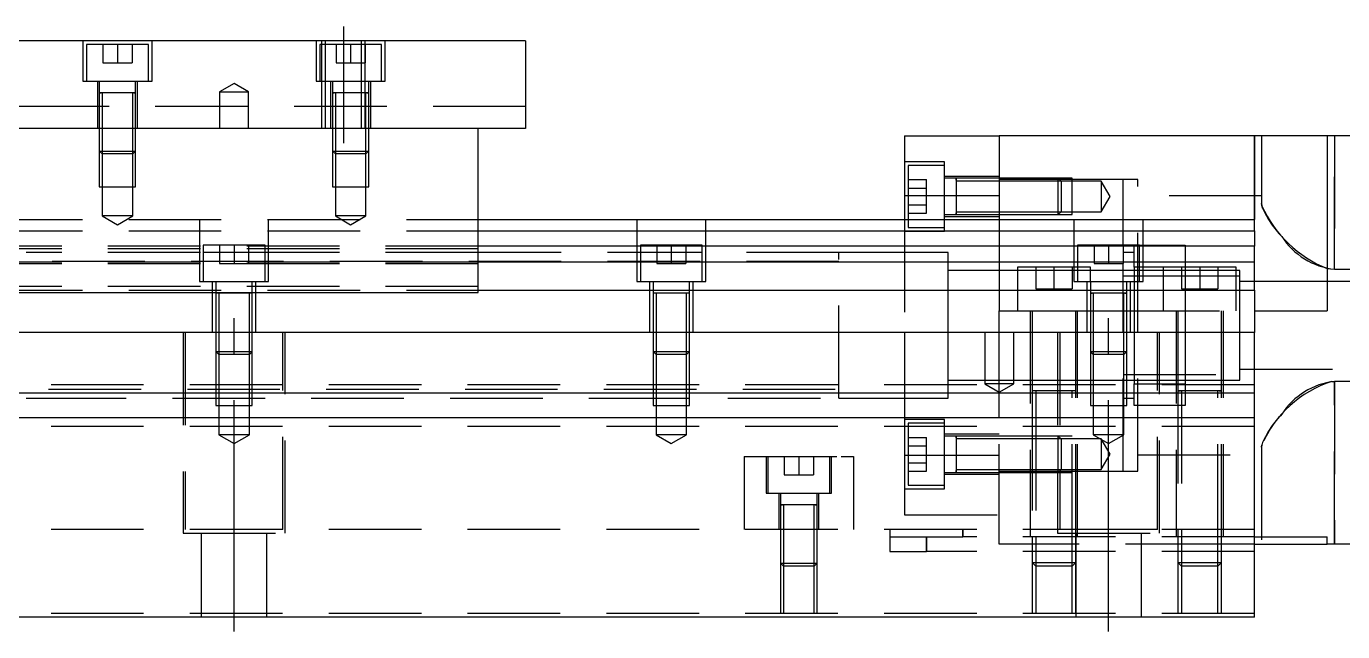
# Model space of a CAD drawing. Extents: x -20 to 630, y -281 to 102.
# Drawn here: x 231.5 to 412.1, y -240.3 to -157.3 of the extents above; entities that cross this region are included whole.
import ezdxf

# ---------------------------------------------------------------- set-up
doc = ezdxf.new("R2010")
doc.units = 0
doc.linetypes.add('CENTER', pattern=[50.8, 31.75, -6.35, 6.35, -6.35])
doc.linetypes.add('DASHED', pattern=[19.05, 12.7, -6.35])
doc.layers.get('0').update_dxf_attribs({"linetype": 'CONTINUOUS'})
doc.layers.add('CENTER', color=1, linetype='CENTER')

msp = doc.modelspace()

# ---------------------------------------------------------------- linework, layer by layer
at = {"color": 7, "linetype": 'CONTINUOUS'}
for p, q in [((300, -159.27), (100, -159.27)), ((300, -159.27), (300, -171.27)), ((300, -171.27), (100, -171.27)), ((293.5, -193.77), (293.5, -171.27)), ((352, -172.27), (365, -172.27)), ((352, -172.27), (352, -180.48658)), ((400, -172.27), (365, -172.27)), ((365, -172.27), (365, -183.77)), ((400, -183.77), (400, -172.27)), ((410, -172.27), (400, -172.27)), ((410, -172.27), (410, -196.27)), ((446, -172.27), (410, -172.27)), ((352, -180.48658), (365, -180.48658)), ((352, -180.48658), (352, -183.77)), ((293.5, -183.77), (400, -183.77)), ((400, -185.309608), (400, -183.77)), ((293.5, -185.309608), (400, -185.309608)), ((400, -185.309608), (400, -187.39154)), ((400, -187.39154), (293.5, -187.39154)), ((400, -189.606666), (400, -187.39154)), ((400, -189.606666), (293.5, -189.606666)), ((400, -193.451934), (400, -189.606666)), ((226.5, -193.77), (293.5, -193.77)), ((293.5, -193.451934), (400, -193.451934)), ((400, -193.451934), (400, -199.27)), ((400, -196.27), (410, -196.27)), ((400, -199.27), (0, -199.27)), ((400, -207.57), (400, -199.27)), ((400, -207.57), (0, -207.57)), ((400, -210.97), (400, -207.57)), ((400, -210.97), (0, -210.97)), ((400, -238.27), (400, -210.97)), ((400, -227.27), (410, -227.27)), ((410, -228.27), (410, -227.27)), ((400, -228.27), (410, -228.27)), ((458, -228.27), (410, -228.27)), ((400, -238.27), (0, -238.27))]:
    msp.add_line(p, q, dxfattribs=at)
at = {"color": 3, "linetype": 'DASHED'}
for p, q in [((239.25, -159.27), (239.25, -164.77)), ((248.25, -159.77), (239.75, -159.77)), ((239.75, -159.77), (239.75, -164.77)), ((242, -159.77), (242, -162.27)), ((244, -159.77), (244, -162.27)), ((246, -159.77), (246, -162.27)), ((248.25, -164.77), (248.25, -159.77)), ((248.75, -164.77), (248.75, -159.27)), ((271.25, -159.27), (271.25, -164.77)), ((280.25, -159.77), (271.75, -159.77)), ((271.75, -159.77), (271.75, -164.77)), ((272.000006, -159.27), (272.000006, -171.27)), ((272.5, -159.27), (272.5, -171.27)), ((274, -159.77), (274, -162.27)), ((276, -159.77), (276, -162.27)), ((277.5, -171.27), (277.5, -159.27)), ((277.999994, -159.77), (277.999994, -159.27)), ((277.999994, -164.77), (277.999994, -159.77)), ((278, -159.77), (278, -162.27)), ((280.25, -164.77), (280.25, -159.77)), ((280.75, -164.77), (280.75, -159.27)), ((242, -162.27), (244, -162.27)), ((244, -162.27), (246, -162.27)), ((274, -162.27), (276, -162.27)), ((276, -162.27), (278, -162.27)), ((239.25, -164.77), (248.75, -164.77)), ((241.25, -164.77), (241.25, -171.27)), ((241.5, -164.77), (241.5, -166.37)), ((246.5, -166.37), (246.5, -164.77)), ((246.75, -171.27), (246.75, -164.77)), ((260, -165.1153), (258, -166.27)), ((262, -166.27), (260, -165.1153)), ((271.25, -164.77), (280.75, -164.77)), ((273.25, -164.77), (273.25, -171.27)), ((273.5, -164.77), (273.5, -166.37)), ((277.999994, -171.27), (277.999994, -164.77)), ((278.5, -166.37), (278.5, -164.77)), ((278.75, -171.27), (278.75, -164.77)), ((241.5, -166.365), (241.5, -166.37)), ((241.5, -166.37), (241.757448, -166.37)), ((241.757468, -166.37), (241.5, -166.37)), ((241.5, -166.37), (241.5, -166.375)), ((241.5, -166.37), (241.5, -171.26998)), ((246.242552, -166.37), (241.757468, -166.37)), ((241.9, -166.37), (241.9, -171.26998)), ((246.1, -171.26998), (246.1, -166.37)), ((246.5, -166.37), (246.242552, -166.37)), ((246.242602, -166.37), (246.5, -166.37)), ((246.5, -166.37), (246.5, -166.365)), ((246.5, -166.375), (246.5, -166.37)), ((246.5, -171.26998), (246.5, -166.37)), ((258, -166.27), (260, -166.27)), ((258, -166.27), (258, -171.27)), ((260, -166.27), (262, -166.27)), ((262, -171.27), (262, -166.27)), ((273.5, -166.365), (273.5, -166.37)), ((273.5, -166.37), (273.757448, -166.37)), ((273.757468, -166.37), (273.5, -166.37)), ((273.5, -166.37), (273.5, -166.375)), ((273.5, -166.37), (273.5, -171.26998)), ((278.242552, -166.37), (273.757468, -166.37)), ((273.9, -166.37), (273.9, -171.26998)), ((278.1, -171.26998), (278.1, -166.37)), ((278.5, -166.37), (278.242552, -166.37)), ((278.242602, -166.37), (278.5, -166.37)), ((278.5, -166.37), (278.5, -166.365)), ((278.5, -166.375), (278.5, -166.37)), ((278.5, -171.26998), (278.5, -166.37)), ((300, -168.27), (100, -168.27)), ((241.5, -171.27), (241.5, -174.37)), ((241.500006, -171.27), (241.500006, -174.370006)), ((241.9, -171.27), (241.9, -174.77)), ((246.1, -174.77), (246.1, -171.27)), ((246.499994, -174.370006), (246.499994, -171.27)), ((246.5, -174.37), (246.5, -171.27)), ((273.5, -171.27), (273.5, -174.37)), ((273.500006, -171.27), (273.500006, -174.370006)), ((273.9, -171.27), (273.9, -174.77)), ((278.1, -174.77), (278.1, -171.27)), ((278.499994, -174.370006), (278.499994, -171.27)), ((278.5, -174.37), (278.5, -171.27)), ((400, -172.27), (400, -183.77)), ((401, -172.27), (401, -181.564836)), ((411, -190.584786), (411, -172.27)), ((411, -172.27), (411, -190.584786)), ((241.5, -174.37), (246.5, -174.37)), ((241.5, -174.37), (241.9, -174.77)), ((241.500006, -174.37002), (241.500006, -179.27)), ((246.1, -174.77), (241.9, -174.77)), ((241.9, -174.77002), (241.9, -179.27)), ((246.1, -174.77), (246.5, -174.37)), ((246.1, -179.27), (246.1, -174.77002)), ((246.499994, -179.27), (246.499994, -174.37002)), ((273.5, -174.37), (278.5, -174.37)), ((273.5, -174.37), (273.9, -174.77)), ((273.500006, -174.37002), (273.500006, -179.27)), ((278.1, -174.77), (273.9, -174.77)), ((273.9, -174.77002), (273.9, -179.27)), ((278.1, -174.77), (278.5, -174.37)), ((278.1, -179.27), (278.1, -174.77002)), ((278.499994, -179.27), (278.499994, -174.37002)), ((357.5, -175.84233), (352, -175.84233)), ((352.5, -176.34233), (352.5, -180.59233)), ((357.5, -176.34233), (352.5, -176.34233)), ((357.5, -180.59233), (357.5, -175.84233)), ((352.5, -178.28293), (355, -178.28293)), ((355, -179.43763), (355, -178.28293)), ((365, -177.84233), (357.5, -177.84233)), ((359.1, -178.09233), (357.5, -178.09233)), ((359.1, -178.09233), (359.095, -178.09233)), ((359.1, -178.092326), (359.1, -178.49233)), ((359.1, -178.09233), (359.1, -178.34978)), ((359.1, -178.349798), (359.1, -178.09233)), ((364.99998, -178.09233), (359.1, -178.09233)), ((359.105, -178.09233), (359.1, -178.09233)), ((359.1, -178.34978), (359.1, -180.59233)), ((364.99998, -178.49233), (359.1, -178.49233)), ((373.1, -178.09233), (365, -178.09233)), ((373.100006, -178.092336), (365, -178.092336)), ((373.27767, -178.27), (365, -178.27)), ((373.5, -178.49233), (365, -178.49233)), ((373.1, -180.59233), (373.1, -178.09233)), ((373.5, -178.49233), (373.1, -178.09233)), ((375, -178.092336), (373.10002, -178.092336)), ((375, -178.27), (373.27767, -178.27)), ((373.5, -178.49233), (373.5, -182.69233)), ((375, -178.49233), (373.50002, -178.49233)), ((375, -183.092326), (375, -178.092336)), ((382, -178.27), (375, -178.27)), ((379, -178.49233), (375, -178.49233)), ((379, -178.49233), (379, -182.69233)), ((380.212436, -180.59233), (379, -178.49233)), ((382, -187.27), (382, -178.27)), ((384, -178.27), (382, -178.27)), ((384, -198.27), (384, -178.27)), ((241.500006, -179.27), (246.499994, -179.27)), ((241.9, -179.27), (241.9, -183.27)), ((246.1, -183.27), (246.1, -179.27)), ((273.500006, -179.27), (278.499994, -179.27)), ((273.9, -179.27), (273.9, -183.27)), ((278.1, -183.27), (278.1, -179.27)), ((352.5, -179.43763), (355, -179.43763)), ((352.5, -180.59233), (352.5, -183.77)), ((355, -181.747032), (355, -179.43763)), ((357.5, -185.34233), (357.5, -180.59233)), ((359.1, -180.450286), (359.1, -180.734376)), ((359.1, -180.59233), (359.1, -182.834932)), ((373.1, -183.09233), (373.1, -180.59233)), ((379, -182.69233), (380.212436, -180.59233)), ((401, -180.52), (384, -180.52)), ((352.5, -181.747032), (355, -181.747032)), ((355, -182.901732), (355, -181.747032)), ((401, -181.564836), (401.03624, -181.894956)), ((401.02814, -181.853354), (401, -181.564836)), ((401.119076, -182.200348), (401.02814, -181.853354)), ((226.5, -183.77), (293.5, -183.77)), ((246.1, -183.27), (241.9, -183.27)), ((241.9, -183.27), (244, -184.482436)), ((244, -184.482436), (246.1, -183.27)), ((255.25, -183.77), (255.25, -192.27)), ((264.75, -192.27), (264.75, -183.77)), ((278.1, -183.27), (273.9, -183.27)), ((273.9, -183.27), (276, -184.482436)), ((276, -184.482436), (278.1, -183.27)), ((315.25, -183.77), (315.25, -192.27)), ((324.75, -192.27), (324.75, -183.77)), ((352, -183.77), (352, -199.27)), ((352.5, -182.901732), (355, -182.901732)), ((352.5, -183.77), (352.5, -184.84233)), ((357.5, -183.09233), (359.105, -183.09233)), ((357.5, -183.34233), (365, -183.34233)), ((359.095, -183.09233), (364.99998, -183.09233)), ((359.1, -182.69233), (359.1, -183.092336)), ((359.1, -182.69233), (364.99998, -182.69233)), ((359.1, -183.09233), (359.1, -182.834882)), ((359.1, -183.09233), (359.1, -182.834882)), ((359.1, -182.834932), (359.1, -183.09233)), ((359.1, -182.834932), (359.1, -183.09233)), ((365, -182.69233), (373.5, -182.69233)), ((365, -183.092326), (373.100006, -183.092326)), ((365, -183.09233), (373.1, -183.09233)), ((365, -183.77), (365, -196.27)), ((373.1, -183.09233), (373.5, -182.69233)), ((373.10002, -183.092326), (375, -183.092326)), ((373.50002, -182.69233), (375, -182.69233)), ((375, -182.69233), (379, -182.69233)), ((375.25, -183.77), (375.25, -192.27)), ((384.75, -192.27), (384.75, -183.77)), ((226.5, -185.309608), (293.5, -185.309608)), ((352, -185.34233), (357.5, -185.34233)), ((352.5, -184.84233), (357.5, -184.84233)), ((293.5, -187.39154), (226.5, -187.39154)), ((293.5, -187.79668), (226.5, -187.79668)), ((264.25, -187.27), (255.75, -187.27)), ((255.75, -187.27), (255.75, -192.27)), ((258, -187.27), (258, -189.77)), ((260, -187.27), (260, -189.77)), ((262, -187.27), (262, -189.77)), ((264.25, -192.27), (264.25, -187.27)), ((324.25, -187.27), (315.75, -187.27)), ((315.75, -187.27), (315.75, -192.27)), ((318, -187.27), (318, -189.77)), ((320, -187.27), (320, -189.77)), ((322, -187.27), (322, -189.77)), ((324.25, -192.27), (324.25, -187.27)), ((384.25, -187.27), (375.75, -187.27)), ((375.75, -187.27), (375.75, -192.27)), ((378, -187.27), (378, -189.77)), ((380, -187.27), (380, -189.77)), ((382, -187.27), (382, -189.77)), ((383.5, -190.27), (383.5, -187.27)), ((384.25, -187.27), (390.5, -187.27)), ((384.25, -192.27), (384.25, -187.27)), ((390.5, -187.27), (390.5, -190.27)), ((343, -189.52), (25, -189.52)), ((293.5, -189.606666), (226.5, -189.606666)), ((293.5, -188.27), (231.50002, -188.27)), ((264.25, -188.27), (255.75, -188.27)), ((343, -188.27), (293.5, -188.27)), ((324.25, -188.27), (315.75, -188.27)), ((343, -188.27), (342.995, -188.27)), ((343, -188.270502), (343, -188.27)), ((352, -188.27), (343, -188.27)), ((343.005, -188.27), (343, -188.27)), ((343, -208.27), (343, -188.270502)), ((358, -188.27), (352, -188.27)), ((358, -198.27), (358, -188.27)), ((358, -198.27), (358, -188.27)), ((383.5, -188.27), (382, -188.27)), ((293.5, -189.85), (226.5, -189.85)), ((258, -189.77), (260, -189.77)), ((260, -189.77), (262, -189.77)), ((318, -189.77), (320, -189.77)), ((320, -189.77), (322, -189.77)), ((365, -190.77), (358, -190.77)), ((367.5, -190.77), (365, -190.77)), ((375.75, -190.27), (367.5, -190.27)), ((367.5, -190.27), (367.5, -196.27)), ((375.75, -190.77), (367.5, -190.77)), ((370, -190.27), (370, -193.27)), ((372.5, -190.27), (372.5, -193.27)), ((375, -190.27), (375, -193.27)), ((377.5, -190.27), (375.75, -190.27)), ((377.5, -190.77), (375.75, -190.77)), ((377.5, -192.27), (377.5, -190.27)), ((382, -190.77), (377.5, -190.77)), ((378, -189.77), (380, -189.77)), ((380, -189.77), (382, -189.77)), ((382, -190.77), (381.995, -190.77)), ((382, -192.27), (382, -189.77)), ((382.005, -190.77), (382, -190.77)), ((383.5, -190.77), (382, -190.77)), ((383.5, -190.27), (383.5, -192.27)), ((384.25, -190.27), (383.5, -190.27)), ((384.25, -190.77), (383.5, -190.77)), ((387.5, -190.27), (384.25, -190.27)), ((387.5, -190.77), (384.25, -190.77)), ((397.5, -190.27), (387.5, -190.27)), ((387.5, -190.27), (387.5, -196.27)), ((390.5, -190.77), (387.5, -190.77)), ((390, -190.27), (390, -193.27)), ((390.5, -190.27), (390.5, -196.27)), ((397.5, -190.77), (390.5, -190.77)), ((392.5, -190.27), (392.5, -193.27)), ((395, -190.27), (395, -193.27)), ((397.5, -196.27), (397.5, -190.27)), ((398, -190.77), (397.5, -190.77)), ((398, -196.27), (398, -190.77)), ((409.999944, -190.481278), (411, -190.584786)), ((411, -190.584786), (436, -190.584786)), ((293.5, -192.947372), (226.5, -192.947372)), ((255.25, -192.27), (264.75, -192.27)), ((257, -192.27), (257, -199.27)), ((257.5, -192.27), (257.5, -193.87)), ((262.5, -193.87), (262.5, -192.27)), ((263, -199.27), (263, -192.27)), ((315.25, -192.27), (324.75, -192.27)), ((317, -192.27), (317, -199.27)), ((317.5, -192.27), (317.5, -193.87)), ((322.5, -193.87), (322.5, -192.27)), ((323, -199.27), (323, -192.27)), ((375.25, -192.27), (384.75, -192.27)), ((377, -192.27), (377, -199.27)), ((377.5, -192.27), (377.5, -193.87)), ((383.5, -191.52), (382, -191.52)), ((382, -193.868864), (382, -192.27)), ((382.5, -193.87), (382.5, -192.27)), ((383, -199.27), (383, -192.27)), ((384.25, -191.52), (383.5, -191.52)), ((383.5, -192.27), (383.5, -196.27)), ((387.5, -191.52), (384.25, -191.52)), ((390.5, -191.52), (387.5, -191.52)), ((397.5, -191.52), (390.5, -191.52)), ((398, -191.52), (397.5, -191.52)), ((400, -192.27), (398, -192.27)), ((410, -192.27), (400, -192.27)), ((418, -192.27), (410, -192.27)), ((226.5, -193.451934), (293.5, -193.451934)), ((257.5, -193.865), (257.5, -193.87)), ((257.757468, -193.87), (257.5, -193.87)), ((257.5, -193.87), (257.5, -199.26998)), ((257.5, -193.87), (257.5, -193.875)), ((262.242552, -193.87), (257.757468, -193.87)), ((257.9, -193.87), (257.9, -199.26998)), ((262.1, -199.26998), (262.1, -193.87)), ((262.5, -193.87), (262.242552, -193.87)), ((262.5, -193.87), (262.5, -193.865)), ((262.5, -199.26998), (262.5, -193.87)), ((262.5, -193.875), (262.5, -193.87)), ((317.5, -193.865), (317.5, -193.87)), ((317.757468, -193.87), (317.5, -193.87)), ((317.5, -193.87), (317.5, -199.26998)), ((317.5, -193.87), (317.5, -193.875)), ((322.242552, -193.87), (317.757468, -193.87)), ((317.9, -193.87), (317.9, -199.26998)), ((322.1, -199.26998), (322.1, -193.87)), ((322.5, -193.87), (322.242552, -193.87)), ((322.5, -193.87), (322.5, -193.865)), ((322.5, -199.26998), (322.5, -193.87)), ((322.5, -193.875), (322.5, -193.87)), ((370, -193.27), (372.5, -193.27)), ((372.5, -193.27), (375, -193.27)), ((377.5, -193.865), (377.5, -193.87)), ((377.5, -193.87), (377.757448, -193.87)), ((377.757468, -193.87), (377.5, -193.87)), ((377.5, -193.87), (377.5, -199.26998)), ((377.5, -193.87), (377.5, -193.875)), ((382.242552, -193.87), (377.757468, -193.87)), ((377.9, -193.87), (377.9, -199.26998)), ((382, -196.27), (382, -193.868864)), ((382.1, -199.26998), (382.1, -193.87)), ((382.5, -193.87), (382.242552, -193.87)), ((382.242602, -193.87), (382.5, -193.87)), ((382.5, -193.87), (382.5, -193.865)), ((382.5, -199.26998), (382.5, -193.87)), ((382.5, -193.875), (382.5, -193.87)), ((390, -193.27), (392.5, -193.27)), ((392.5, -193.27), (395, -193.27)), ((365, -199.27), (365, -196.27)), ((365, -196.27), (377.5, -196.27)), ((369.25, -196.27), (369.25, -227.27)), ((369.5, -196.27), (369.5, -199.27)), ((375.5, -207.275), (375.5, -196.27)), ((375.75, -227.27), (375.75, -196.27)), ((377.5, -196.27), (377.9, -196.27)), ((377.9, -196.27), (382.1, -196.27)), ((382, -198.27), (382, -196.27)), ((382.1, -196.27), (382.5, -196.27)), ((382.5, -196.27), (400, -196.27)), ((383.5, -196.27), (383.5, -206.27)), ((389.25, -196.27), (389.25, -227.27)), ((389.5, -196.27), (389.5, -207.275)), ((390.5, -196.27), (390.5, -206.27)), ((395.5, -207.275), (395.5, -196.27)), ((395.75, -227.27), (395.75, -196.27)), ((398, -198.27), (398, -196.27)), ((358, -208.27), (358, -198.27)), ((358, -208.27), (358, -198.27)), ((382, -218.27), (382, -198.27)), ((384, -218.27), (384, -198.27)), ((398, -205.77), (398, -198.27)), ((253, -199.27), (253, -226.77)), ((253.291796, -199.27), (253.291796, -226.27)), ((257.5, -199.27), (257.5, -201.87)), ((257.500006, -199.27), (257.500006, -201.870006)), ((257.9, -199.27), (257.9, -202.27)), ((262.1, -202.27), (262.1, -199.27)), ((262.499994, -201.870006), (262.499994, -199.27)), ((262.5, -201.87), (262.5, -199.27)), ((266.708204, -226.27), (266.708204, -199.27)), ((267, -226.77), (267, -199.27)), ((317.5, -199.27), (317.5, -201.87)), ((317.500006, -199.27), (317.500006, -201.870006)), ((317.9, -199.27), (317.9, -202.27)), ((322.1, -202.27), (322.1, -199.27)), ((322.499994, -201.870006), (322.499994, -199.27)), ((322.5, -201.87), (322.5, -199.27)), ((352, -199.27), (352, -207.57)), ((363, -199.27), (363, -206.27)), ((365, -207.57), (365, -199.27)), ((367, -206.27), (367, -199.27)), ((369.5, -199.27), (369.5, -207.27)), ((373, -199.27), (373, -226.77)), ((373.291796, -199.27), (373.291796, -226.27)), ((377.5, -199.27), (377.5, -201.87)), ((377.500006, -199.27), (377.500006, -201.870006)), ((377.9, -199.27), (377.9, -202.27)), ((382.1, -202.27), (382.1, -199.27)), ((382.499994, -201.870006), (382.499994, -199.27)), ((382.5, -201.87), (382.5, -199.27)), ((386.708204, -226.27), (386.708204, -199.27)), ((387, -226.77), (387, -199.27)), ((257.5, -201.87), (262.5, -201.87)), ((257.5, -201.87), (257.9, -202.27)), ((257.500006, -201.87002), (257.500006, -207.57)), ((262.1, -202.27), (257.9, -202.27)), ((257.9, -202.27002), (257.9, -209.27)), ((262.1, -202.27), (262.5, -201.87)), ((262.1, -209.27), (262.1, -202.27002)), ((262.499994, -207.57), (262.499994, -201.87002)), ((317.5, -201.87), (322.5, -201.87)), ((317.5, -201.87), (317.9, -202.27)), ((317.500006, -201.87002), (317.500006, -207.57)), ((322.1, -202.27), (317.9, -202.27)), ((317.9, -202.27002), (317.9, -209.27)), ((322.1, -202.27), (322.5, -201.87)), ((322.1, -209.27), (322.1, -202.27002)), ((322.499994, -207.57), (322.499994, -201.87002)), ((377.5, -201.87), (382.5, -201.87)), ((377.5, -201.87), (377.9, -202.27)), ((377.500006, -201.87002), (377.500006, -207.57)), ((382.1, -202.27), (377.9, -202.27)), ((377.9, -202.27002), (377.9, -209.27)), ((382.1, -202.27), (382.5, -201.87)), ((382.1, -209.27), (382.1, -202.27002)), ((382.499994, -207.57), (382.499994, -201.87002)), ((358, -205.77), (365, -205.77)), ((365, -205.77), (369.5, -205.77)), ((369.5, -205.77), (382.005, -205.77)), ((381.995, -205.77), (390.5, -205.77)), ((382, -205.02), (398, -205.02)), ((382.005, -205.77), (390.5, -205.77)), ((390.5, -205.77), (398, -205.77)), ((398, -204.27), (418, -204.27)), ((400, -206.42), (0, -206.42)), ((25, -207.02), (343, -207.02)), ((257.500006, -207.57), (257.500006, -209.27)), ((262.499994, -209.27), (262.499994, -207.57)), ((317.500006, -207.57), (317.500006, -209.27)), ((322.499994, -209.27), (322.499994, -207.57)), ((352, -207.57), (352, -210.97)), ((367, -206.27), (363, -206.27)), ((363, -206.27), (365, -207.4247)), ((365, -207.4247), (367, -206.27)), ((365, -210.97), (365, -207.57)), ((369.5, -207.265), (369.5, -207.27)), ((369.849602, -207.27), (369.5, -207.27)), ((369.5, -207.27), (369.5, -207.57)), ((369.5, -207.27), (369.5, -207.275)), ((369.5, -207.57), (369.5, -210.97)), ((375.15035, -207.27), (369.849602, -207.27)), ((370, -207.27), (370, -207.57)), ((370, -207.57), (370, -210.97)), ((375, -227.26998), (375, -207.27)), ((375.5, -207.27), (375.15035, -207.27)), ((375.5, -227.26998), (375.5, -207.265)), ((377.500006, -207.57), (377.500006, -209.27)), ((382.499994, -209.27), (382.499994, -207.57)), ((383.5, -206.27), (390.5, -206.27)), ((383.5, -209.27), (383.5, -206.27)), ((389.5, -207.265), (389.5, -227.26998)), ((389.5, -207.27), (389.84965, -207.27)), ((389.849602, -207.27), (389.5, -207.27)), ((395.15035, -207.27), (389.849602, -207.27)), ((390, -207.27), (390, -227.26998)), ((390.5, -206.27), (390.5, -209.27)), ((395, -227.26998), (395, -207.27)), ((395.150204, -207.27), (395.5, -207.27)), ((395.5, -207.27), (395.15035, -207.27)), ((395.5, -227.26998), (395.5, -207.265)), ((410.616488, -205.970578), (411, -205.955214)), ((436, -205.955214), (411, -205.955214)), ((411, -228.27), (411, -205.955214)), ((411, -205.955214), (411, -228.27)), ((231.50002, -208.27), (232.499994, -208.27)), ((232.499994, -208.27), (343.005, -208.27)), ((257.500006, -208.27), (262.499994, -208.27)), ((257.500006, -209.27), (262.499994, -209.27)), ((257.9, -209.27), (257.9, -213.27)), ((262.1, -213.27), (262.1, -209.27)), ((317.500006, -208.27), (322.499994, -208.27)), ((317.500006, -209.27), (322.499994, -209.27)), ((317.9, -209.27), (317.9, -213.27)), ((322.1, -213.27), (322.1, -209.27)), ((342.995, -208.27), (343.291796, -208.27)), ((343.291796, -208.27), (352, -208.27)), ((352, -208.27), (358, -208.27)), ((377.500006, -209.27), (382.499994, -209.27)), ((377.9, -209.27), (377.9, -213.27)), ((382, -208.27), (383.5, -208.27)), ((382.1, -213.27), (382.1, -209.27)), ((390.5, -209.27), (383.5, -209.27)), ((352, -210.97), (352, -216.05342)), ((357.5, -211.19767), (352, -211.19767)), ((357.5, -215.94767), (357.5, -211.19767)), ((365, -227.27), (365, -210.97)), ((369.5, -210.97), (369.5, -227.26998)), ((370, -210.97), (370, -227.26998)), ((400, -212.12), (0, -212.12)), ((352.5, -211.69767), (352.5, -215.94767)), ((357.5, -211.69767), (352.5, -211.69767)), ((262.1, -213.27), (257.9, -213.27)), ((257.9, -213.27), (260, -214.482436)), ((260, -214.482436), (262.1, -213.27)), ((322.1, -213.27), (317.9, -213.27)), ((317.9, -213.27), (320, -214.482436)), ((320, -214.482436), (322.1, -213.27)), ((352.5, -213.638268), (355, -213.638268)), ((352.5, -214.792968), (355, -214.792968)), ((355, -214.792968), (355, -213.638268)), ((355, -217.10237), (355, -214.792968)), ((365, -213.19767), (357.5, -213.19767)), ((359.105, -213.44767), (357.5, -213.44767)), ((364.99998, -213.44767), (359.095, -213.44767)), ((359.1, -213.447664), (359.1, -213.448522)), ((359.1, -213.44767), (359.1, -213.705118)), ((359.1, -213.705136), (359.1, -213.44767)), ((359.1, -213.705118), (359.1, -215.94767)), ((364.99998, -213.84767), (359.1, -213.84767)), ((369.5, -213.44767), (365, -213.44767)), ((369.5, -213.447674), (365, -213.447674)), ((369.5, -213.84767), (365, -213.84767)), ((370, -213.44767), (369.5, -213.44767)), ((370, -213.447674), (369.5, -213.447674)), ((370, -213.84767), (369.5, -213.84767)), ((373.1, -213.44767), (370, -213.44767)), ((373.100006, -213.447674), (370, -213.447674)), ((373.5, -213.84767), (370, -213.84767)), ((373.1, -215.94767), (373.1, -213.44767)), ((373.5, -213.84767), (373.1, -213.44767)), ((375, -213.447674), (373.10002, -213.447674)), ((373.5, -213.84767), (373.5, -215.94767)), ((375, -213.84767), (373.50002, -213.84767)), ((379, -213.84767), (375, -213.84767)), ((382.1, -213.27), (377.9, -213.27)), ((377.9, -213.27), (380, -214.482436)), ((379, -213.84767), (379, -218.04767)), ((380.212436, -215.94767), (379, -213.84767)), ((380, -214.482436), (382.1, -213.27)), ((401, -214.975164), (401.03624, -214.645044)), ((401.02814, -214.686646), (401, -214.975164)), ((401.119076, -214.339652), (401.02814, -214.686646)), ((330, -216.27), (330, -226.27)), ((330, -216.27), (343.291796, -216.27)), ((333, -216.27), (333, -221.27)), ((333.25, -216.27), (333.25, -221.27)), ((335.5, -216.27), (335.5, -218.77)), ((337.5, -216.27), (337.5, -218.77)), ((339.5, -216.27), (339.5, -218.77)), ((341.75, -221.27), (341.75, -216.27)), ((342, -221.27), (342, -216.27)), ((343.291796, -216.27), (345, -216.27)), ((345, -216.27), (345, -226.27)), ((352, -216.05342), (352, -224.27)), ((352, -216.05342), (356.708204, -216.05342)), ((352.5, -215.94767), (352.5, -220.19767)), ((356.708204, -216.05342), (365, -216.05342)), ((357.5, -220.69767), (357.5, -215.94767)), ((359.1, -215.797638), (359.1, -216.07851)), ((359.1, -215.94767), (359.1, -217.714664)), ((373.1, -218.44767), (373.1, -215.94767)), ((373.5, -215.94767), (373.5, -218.04767)), ((379, -218.04767), (380.212436, -215.94767)), ((384, -216.02), (401, -216.02)), ((401, -214.975164), (401, -228.27)), ((352.5, -217.10237), (355, -217.10237)), ((352.5, -218.25707), (355, -218.25707)), ((355, -218.25707), (355, -217.10237)), ((357.5, -218.44767), (359.105, -218.44767)), ((359.095, -218.44767), (364.99998, -218.44767)), ((359.1, -217.714664), (359.1, -218.190272)), ((359.1, -217.714666), (359.1, -218.447674)), ((359.1, -218.04767), (364.99998, -218.04767)), ((359.1, -218.44767), (359.1, -218.19022)), ((359.1, -218.190272), (359.1, -218.44767)), ((365, -218.04767), (369.5, -218.04767)), ((365, -218.27), (369.5, -218.27)), ((365, -218.447664), (369.5, -218.447664)), ((365, -218.44767), (369.5, -218.44767)), ((369.5, -218.04767), (370, -218.04767)), ((369.5, -218.27), (370, -218.27)), ((369.5, -218.447664), (370, -218.447664)), ((369.5, -218.44767), (370, -218.44767)), ((370, -218.04767), (373.5, -218.04767)), ((370, -218.27), (373.27767, -218.27)), ((370, -218.447664), (373.100006, -218.447664)), ((370, -218.44767), (373.1, -218.44767)), ((373.1, -218.44767), (373.5, -218.04767)), ((373.10002, -218.447664), (375, -218.447664)), ((373.27767, -218.27), (382, -218.27)), ((373.50002, -218.04767), (375, -218.04767)), ((375, -218.04767), (379, -218.04767)), ((382, -218.27), (384, -218.27)), ((335.5, -218.77), (337.5, -218.77)), ((337.5, -218.77), (339.5, -218.77)), ((352.5, -220.19767), (357.5, -220.19767)), ((357.5, -218.69767), (365, -218.69767)), ((333, -221.27), (342, -221.27)), ((334.75, -221.27), (334.75, -226.27)), ((335, -221.27), (335, -222.875)), ((340, -222.875), (340, -221.27)), ((340.25, -226.27), (340.25, -221.27)), ((352, -220.69767), (357.5, -220.69767)), ((335, -222.865), (335, -226.26998)), ((335, -222.87), (335.257448, -222.87)), ((335.257468, -222.87), (335, -222.87)), ((339.742552, -222.87), (335.257468, -222.87)), ((335.4, -222.87), (335.4, -226.26998)), ((339.6, -226.26998), (339.6, -222.87)), ((340, -222.87), (339.742552, -222.87)), ((339.742602, -222.87), (340, -222.87)), ((340, -226.26998), (340, -222.865)), ((352, -224.27), (365, -224.27)), ((400, -226.27), (0, -226.27)), ((253, -226.77), (267, -226.77)), ((266.708204, -226.27), (253.291796, -226.27)), ((255.5, -226.77), (255.5, -238.27)), ((264.5, -238.27), (264.5, -226.77)), ((335, -226.27), (335, -230.87)), ((335.000006, -226.27), (335.000006, -230.870006)), ((335.4, -226.27), (335.4, -231.27)), ((339.6, -231.27), (339.6, -226.27)), ((339.999994, -230.870006), (339.999994, -226.27)), ((340, -230.87), (340, -226.27)), ((350, -226.27), (350, -227.27)), ((350, -227.27), (360, -227.27)), ((350, -227.27), (350, -229.27)), ((355, -229.27), (355, -227.27)), ((355, -227.27), (355, -229.27)), ((360, -227.27), (360, -226.27)), ((360, -226.27), (360, -227.27)), ((400, -227.27), (360, -227.27)), ((365, -228.27), (365, -227.27)), ((369.5, -227.27), (369.5, -230.77)), ((369.500006, -227.27), (369.500006, -230.770006)), ((370, -227.27), (370, -231.27)), ((373, -226.77), (387, -226.77)), ((386.708204, -226.27), (373.291796, -226.27)), ((375, -231.27), (375, -227.27)), ((375.499994, -230.770006), (375.499994, -227.27)), ((375.5, -226.77), (375.5, -238.27)), ((375.5, -230.77), (375.5, -227.27)), ((384.5, -238.27), (384.5, -226.77)), ((389.5, -227.27), (389.5, -230.77)), ((389.500006, -227.27), (389.500006, -230.770006)), ((390, -227.27), (390, -231.27)), ((395, -231.27), (395, -227.27)), ((395.499994, -230.770006), (395.499994, -227.27)), ((395.5, -230.77), (395.5, -227.27)), ((350, -229.27), (355, -229.27)), ((400, -229.27), (355, -229.27)), ((395, -228.27), (365, -228.27)), ((395.5, -228.27), (395, -228.27)), ((400, -228.27), (395.5, -228.27)), ((335, -230.87), (340, -230.87)), ((335, -230.87), (335.4, -231.27)), ((335.000006, -230.87002), (335.000006, -237.77)), ((339.6, -231.27), (340, -230.87)), ((339.999994, -237.77), (339.999994, -230.87002)), ((369.5, -230.77), (375.5, -230.77)), ((369.5, -230.77), (370, -231.27)), ((369.500006, -230.77002), (369.500006, -237.77)), ((375, -231.27), (375.5, -230.77)), ((375.499994, -237.77), (375.499994, -230.77002)), ((389.5, -230.77), (395.5, -230.77)), ((389.5, -230.77), (390, -231.27)), ((389.500006, -230.77002), (389.500006, -237.77)), ((395, -231.27), (395.5, -230.77)), ((395.499994, -237.77), (395.499994, -230.77002)), ((339.6, -231.27), (335.4, -231.27)), ((335.4, -231.27002), (335.4, -237.77)), ((339.6, -237.77), (339.6, -231.27002)), ((375, -231.27), (370, -231.27)), ((370, -231.27002), (370, -237.77)), ((375, -237.77), (375, -231.27002)), ((395, -231.27), (390, -231.27)), ((390, -231.27002), (390, -237.77)), ((395, -237.77), (395, -231.27002)), ((400, -237.77), (6.499992, -237.77))]:
    msp.add_line(p, q, dxfattribs=at)
for centre, radius, start, end in [((416.228731, -175.006729), 16.681111, 204.38938801, 248.07431935), ((412.817154, -177.070744), 12.773326, 203.67743853, 224.96555536), ((412.109519, -180.746875), 9.900279, 212.7138464, 263.56537508), ((415.406354, -220.888138), 15.667687, 107.80126013, 156.51747233), ((412.109519, -215.793125), 9.900279, 96.43462492, 147.2861536), ((412.817154, -219.469256), 12.773326, 135.03444464, 156.32256147)]:
    msp.add_arc(centre, radius, start, end, dxfattribs=at)
at = {"layer": 'CENTER', "color": 1, "linetype": 'CENTER'}
for p, q in [((275, -157.27), (275, -173.27)), ((260, -240.27), (260, -197.27)), ((380, -240.27), (380, -197.27))]:
    msp.add_line(p, q, dxfattribs=at)

doc.saveas('drawing.dxf')
